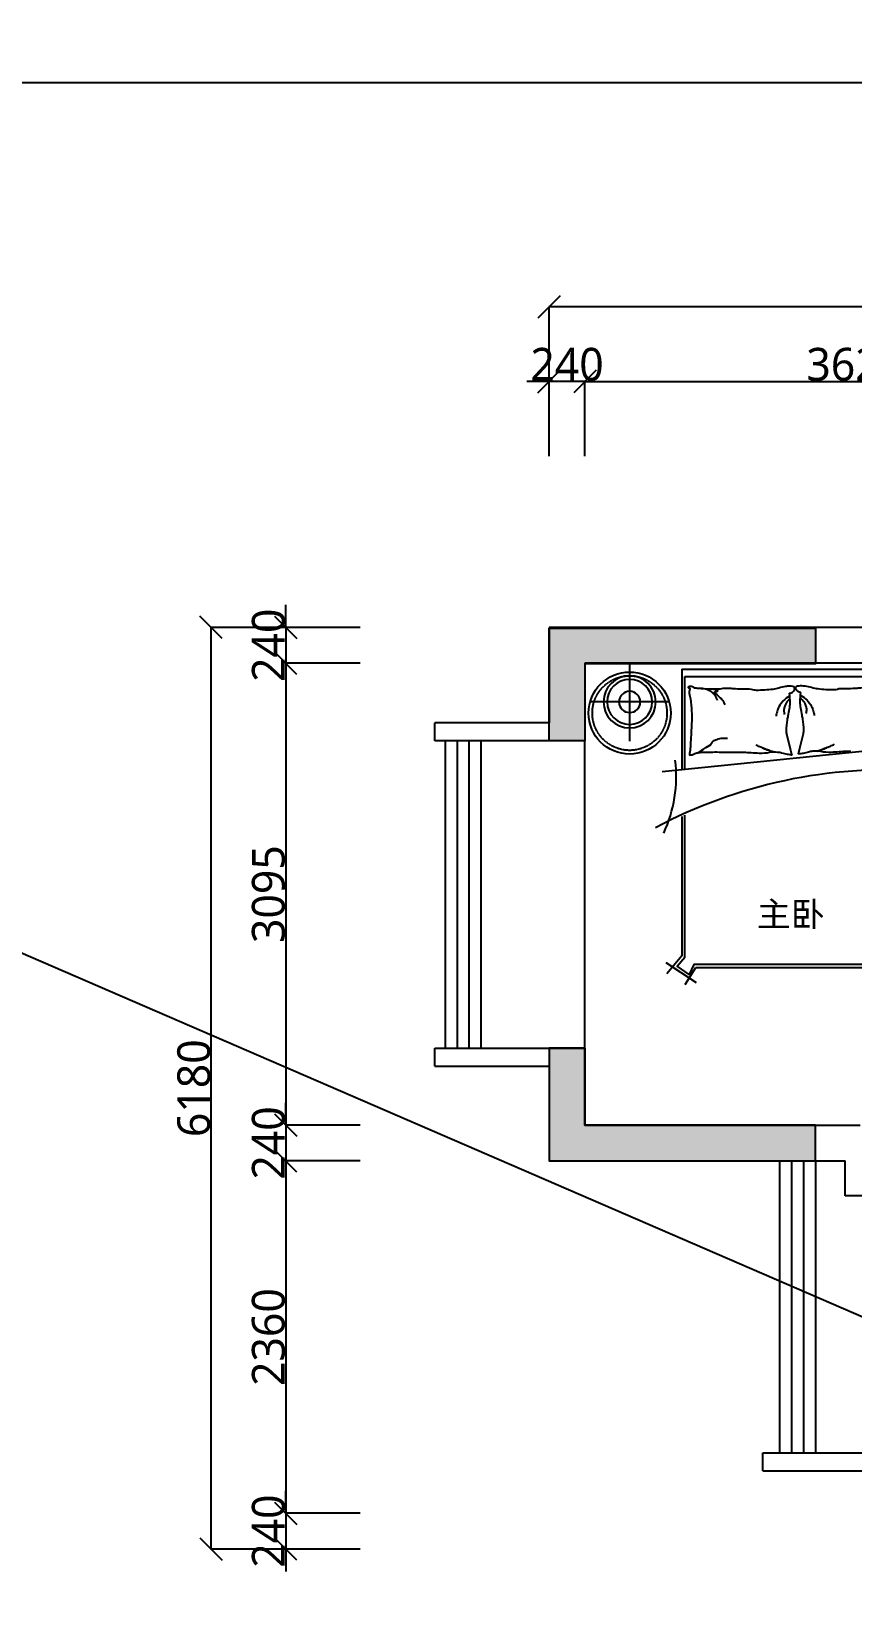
# Model space of a CAD drawing. Header units: millimetres. Extents: x -18923 to 87021, y -73077 to -1985.
# Drawn here: x 34344 to 39850, y -66034 to -55535 of the extents above; entities that cross this region are included whole.
import ezdxf

# ---------------------------------------------------------------- set-up
doc = ezdxf.new("R2010")
doc.units = ezdxf.units.MM
doc.header["$LTSCALE"] = 10
doc.linetypes.add('DASH', pattern=[0.35, 0.25, -0.1])
doc.layers.get('Defpoints').update_dxf_attribs({"color": 250})
for name, color, linetype in [('0文字-标注', 7, 'Continuous'), ('1结构-填充-剪力墙', 251, 'Continuous'), ('1结构-墙体', 7, 'Continuous'), ('1结构-楼梯-梯步', 49, 'Continuous'), ('1结构-窗及电梯', 133, 'Continuous'), ('2平面-家具-活动', 133, 'Continuous'), ('2平面-家具-细线', 8, 'Continuous'), ('5', 8, 'Continuous'), ('平面-文字', 255, 'Continuous')]:
    doc.layers.add(name, color=color, linetype=linetype)
doc.styles.add('dim_font', font='SIMPLEX.shx', dxfattribs={"width": 0.8})
doc.styles.add('图框－雅黑', font='')
doc.styles.get('图框－雅黑').set_extended_font_data('Microsoft YaHei')
doc.dimstyles.new('1-30', dxfattribs={"dimtxt": 150, "dimasz": 4, "dimexe": 1.5, "dimexo": 0, "dimgap": 0.6, "dimtad": 1, "dimdec": 0, "dimlfac": 30, "dimdsep": 46, "dimtxsty": 'dim_font', "dimblk": 'DOTSMALL', "dimcen": 4, "dimdle": 1.5, "dimclrd": 123, "dimclre": 123, "dimclrt": 256, "dimadec": 0, "dimazin": 0, "dimtfac": 1, "dimtdec": 0, "dimtix": 1, "dimtmove": 2, "dimatfit": 3, "dimldrblk": 'DOTSMALL', "dimfxl": 1.5, "dimarcsym": 0})

# ---------------------------------------------------------------- blocks, each defined once
blk = doc.blocks.new('_OBLIQUE')
at = {"color": 0, "linetype": 'ByBlock'}
blk.add_line((-0.5, -0.5), (0.5, 0.5), dxfattribs=at)
blk = doc.blocks.new('*D184')
at = {"layer": '0文字-标注', "color": 8, "lineweight": -2, "transparency": 16777216}
for p, q in [((36549, -59770), (36048, -59770)), ((36049, -59769), (36049, -62868)), ((36549, -62866), (36048, -62866))]:
    blk.add_line(p, q, dxfattribs=at)
at = {"layer": 'Defpoints', "color": 0, "transparency": 16777216}
for p in [(36549, -59770), (36049, -62866), (36549, -62866)]:
    blk.add_point(p, dxfattribs=at)
at = {"layer": '0文字-标注', "color": 8, "lineweight": -2, "transparency": 16777216, "xscale": 150, "yscale": 150, "zscale": 150}
for p, rotation in [((36049, -59770), 90), ((36049, -62866), 270)]:
    blk.add_blockref('_OBLIQUE', p, dxfattribs=dict(at, rotation=rotation))
at = {"layer": '0文字-标注', "color": 255, "transparency": 16777216, "insert": (35934, -61318), "char_height": 220, "attachment_point": 5, "rotation": 90, "style": '图框－雅黑'}
blk.add_mtext('3095', dxfattribs=at)
blk = doc.blocks.new('_DotSmall')
at = {"color": 0, "linetype": 'ByBlock', "const_width": 0.5}
blk.add_lwpolyline([(-0.0625, 0, 1), (0.0625, 0, 1)], format="xyb", close=True, dxfattribs=at)
blk = doc.blocks.new('*D185')
at = {"layer": '0文字-标注', "color": 8, "lineweight": -2, "transparency": 16777216}
for p, q in [((36549, -63106), (36048, -63106)), ((36049, -63105), (36049, -65470)), ((36549, -65468), (36048, -65468))]:
    blk.add_line(p, q, dxfattribs=at)
at = {"layer": 'Defpoints', "color": 0, "transparency": 16777216}
for p in [(36549, -63106), (36049, -65468), (36549, -65468)]:
    blk.add_point(p, dxfattribs=at)
at = {"layer": '0文字-标注', "color": 8, "lineweight": -2, "transparency": 16777216, "xscale": 150, "yscale": 150, "zscale": 150}
for p, rotation in [((36049, -63106), 90), ((36049, -65468), 270)]:
    blk.add_blockref('_OBLIQUE', p, dxfattribs=dict(at, rotation=rotation))
at = {"layer": '0文字-标注', "color": 255, "transparency": 16777216, "insert": (35934, -64287), "char_height": 220, "attachment_point": 5, "rotation": 90, "style": '图框－雅黑'}
blk.add_mtext('2360', dxfattribs=at)
blk = doc.blocks.new('*D186')
at = {"layer": '0文字-标注', "color": 8, "lineweight": -2, "transparency": 16777216}
for p, q in [((35549, -65710), (35549, -59529)), ((36549, -59530), (35548, -59530)), ((36549, -65708), (35548, -65708))]:
    blk.add_line(p, q, dxfattribs=at)
at = {"layer": 'Defpoints', "color": 0, "transparency": 16777216}
for p in [(35549, -59530), (36549, -59530), (36549, -65708)]:
    blk.add_point(p, dxfattribs=at)
at = {"layer": '0文字-标注', "color": 8, "lineweight": -2, "transparency": 16777216, "xscale": 150, "yscale": 150, "zscale": 150}
for p, rotation in [((35549, -59530), 90), ((35549, -65708), 270)]:
    blk.add_blockref('_OBLIQUE', p, dxfattribs=dict(at, rotation=rotation))
at = {"layer": '0文字-标注', "color": 255, "transparency": 16777216, "insert": (35434, -62619), "char_height": 220, "attachment_point": 5, "rotation": 90, "style": '图框－雅黑'}
blk.add_mtext('6180', dxfattribs=at)
blk = doc.blocks.new('*D187')
at = {"layer": '0文字-标注', "color": 8, "lineweight": -2, "transparency": 16777216}
for p, q in [((38053, -57882), (41680, -57882)), ((38055, -58382), (38055, -57881)), ((41679, -58382), (41679, -57881))]:
    blk.add_line(p, q, dxfattribs=at)
at = {"layer": 'Defpoints', "color": 0, "transparency": 16777216}
for p in [(41679, -57882), (38055, -58382), (41679, -58382)]:
    blk.add_point(p, dxfattribs=at)
at = {"layer": '0文字-标注', "color": 8, "lineweight": -2, "transparency": 16777216, "xscale": 150, "yscale": 150, "zscale": 150, "rotation": 180}
blk.add_blockref('_OBLIQUE', (38055, -57882), dxfattribs=at)
at = {"layer": '0文字-标注', "color": 8, "lineweight": -2, "transparency": 16777216, "xscale": 150, "yscale": 150, "zscale": 150}
blk.add_blockref('_OBLIQUE', (41679, -57882), dxfattribs=at)
at = {"layer": '0文字-标注', "color": 255, "transparency": 16777216, "insert": (39867, -57768), "char_height": 220, "attachment_point": 5, "style": '图框－雅黑'}
blk.add_mtext('3625', dxfattribs=at)
blk = doc.blocks.new('*D193')
at = {"layer": '0文字-标注', "color": 8, "lineweight": -2, "transparency": 16777216}
for p, q in [((57536, -57382), (37813, -57382)), ((37815, -58382), (37815, -57381)), ((57535, -58382), (57535, -57381))]:
    blk.add_line(p, q, dxfattribs=at)
at = {"layer": 'Defpoints', "color": 0, "transparency": 16777216}
for p in [(37815, -57382), (37815, -58382), (57535, -58382)]:
    blk.add_point(p, dxfattribs=at)
at = {"layer": '0文字-标注', "color": 8, "lineweight": -2, "transparency": 16777216, "xscale": 150, "yscale": 150, "zscale": 150, "rotation": 180}
blk.add_blockref('_OBLIQUE', (37815, -57382), dxfattribs=at)
at = {"layer": '0文字-标注', "color": 8, "lineweight": -2, "transparency": 16777216, "xscale": 150, "yscale": 150, "zscale": 150}
blk.add_blockref('_OBLIQUE', (57535, -57382), dxfattribs=at)
at = {"layer": '0文字-标注', "color": 255, "transparency": 16777216, "insert": (47675, -57268), "char_height": 220, "attachment_point": 5, "style": '图框－雅黑'}
blk.add_mtext('19720', dxfattribs=at)
blk = doc.blocks.new('*D194')
at = {"layer": '0文字-标注', "color": 8, "lineweight": -2, "transparency": 16777216}
for p, q in [((36049, -59530), (36049, -59380)), ((36549, -59530), (36048, -59530)), ((36049, -59530), (36049, -59770)), ((36549, -59770), (36048, -59770)), ((36049, -59770), (36049, -59920))]:
    blk.add_line(p, q, dxfattribs=at)
at = {"layer": 'Defpoints', "color": 0, "transparency": 16777216}
for p in [(36549, -59530), (36049, -59770), (36549, -59770)]:
    blk.add_point(p, dxfattribs=at)
at = {"layer": '0文字-标注', "color": 8, "lineweight": -2, "transparency": 16777216, "xscale": 150, "yscale": 150, "zscale": 150}
for p, rotation in [((36049, -59530), 270), ((36049, -59770), 90)]:
    blk.add_blockref('_OBLIQUE', p, dxfattribs=dict(at, rotation=rotation))
at = {"layer": '0文字-标注', "color": 255, "transparency": 16777216, "insert": (35934, -59650), "char_height": 220, "attachment_point": 5, "rotation": 90, "style": '图框－雅黑'}
blk.add_mtext('240', dxfattribs=at)
blk = doc.blocks.new('*D195')
at = {"layer": '0文字-标注', "color": 8, "lineweight": -2, "transparency": 16777216}
for p, q in [((36049, -62866), (36049, -62716)), ((36549, -62866), (36048, -62866)), ((36049, -62866), (36049, -63106)), ((36549, -63106), (36048, -63106)), ((36049, -63106), (36049, -63256))]:
    blk.add_line(p, q, dxfattribs=at)
at = {"layer": 'Defpoints', "color": 0, "transparency": 16777216}
for p in [(36549, -62866), (36049, -63106), (36549, -63106)]:
    blk.add_point(p, dxfattribs=at)
at = {"layer": '0文字-标注', "color": 8, "lineweight": -2, "transparency": 16777216, "xscale": 150, "yscale": 150, "zscale": 150}
for p, rotation in [((36049, -62866), 270), ((36049, -63106), 90)]:
    blk.add_blockref('_OBLIQUE', p, dxfattribs=dict(at, rotation=rotation))
at = {"layer": '0文字-标注', "color": 255, "transparency": 16777216, "insert": (35934, -62986), "char_height": 220, "attachment_point": 5, "rotation": 90, "style": '图框－雅黑'}
blk.add_mtext('240', dxfattribs=at)
blk = doc.blocks.new('*D196')
at = {"layer": '0文字-标注', "color": 8, "lineweight": -2, "transparency": 16777216}
for p, q in [((36049, -65468), (36049, -65318)), ((36549, -65468), (36048, -65468)), ((36049, -65468), (36049, -65708)), ((36549, -65708), (36048, -65708)), ((36049, -65708), (36049, -65858))]:
    blk.add_line(p, q, dxfattribs=at)
at = {"layer": 'Defpoints', "color": 0, "transparency": 16777216}
for p in [(36549, -65468), (36049, -65708), (36549, -65708)]:
    blk.add_point(p, dxfattribs=at)
at = {"layer": '0文字-标注', "color": 8, "lineweight": -2, "transparency": 16777216, "xscale": 150, "yscale": 150, "zscale": 150}
for p, rotation in [((36049, -65468), 270), ((36049, -65708), 90)]:
    blk.add_blockref('_OBLIQUE', p, dxfattribs=dict(at, rotation=rotation))
at = {"layer": '0文字-标注', "color": 255, "transparency": 16777216, "insert": (35934, -65588), "char_height": 220, "attachment_point": 5, "rotation": 90, "style": '图框－雅黑'}
blk.add_mtext('240', dxfattribs=at)
blk = doc.blocks.new('*D197')
at = {"layer": '0文字-标注', "color": 8, "lineweight": -2, "transparency": 16777216}
for p, q in [((37815, -57882), (37665, -57882)), ((37815, -58382), (37815, -57881)), ((38055, -57882), (37815, -57882)), ((38055, -58382), (38055, -57881)), ((38055, -57882), (38205, -57882))]:
    blk.add_line(p, q, dxfattribs=at)
at = {"layer": 'Defpoints', "color": 0, "transparency": 16777216}
for p in [(37815, -57882), (37815, -58382), (38055, -58382)]:
    blk.add_point(p, dxfattribs=at)
at = {"layer": '0文字-标注', "color": 8, "lineweight": -2, "transparency": 16777216, "xscale": 150, "yscale": 150, "zscale": 150}
blk.add_blockref('_OBLIQUE', (37815, -57882), dxfattribs=at)
at = {"layer": '0文字-标注', "color": 8, "lineweight": -2, "transparency": 16777216, "xscale": 150, "yscale": 150, "zscale": 150, "rotation": 180}
blk.add_blockref('_OBLIQUE', (38055, -57882), dxfattribs=at)
at = {"layer": '0文字-标注', "color": 255, "transparency": 16777216, "insert": (37935, -57768), "char_height": 220, "attachment_point": 5, "style": '图框－雅黑'}
blk.add_mtext('240', dxfattribs=at)
blk = doc.blocks.new('df')
at = {"color": 8, "linetype": 'DASH', "ltscale": 400}
for p, q in [((137444.6, 23361.8), (137444.6, 23715.5)), ((137444.6, 23361.8), (137444.6, 23715.5)), ((137267.7, 23538.7), (137621.4, 23538.7))]:
    blk.add_line(p, q, dxfattribs=at)
at = {"ltscale": 300}
for radius in [117.2, 101.1, 47.9]:
    blk.add_circle((137444.6, 23538.7), radius, dxfattribs=at)
at = {"layer": '5', "linetype": 'DASH', "ltscale": 400}
blk.add_line((137267.7, 23538.7), (137621.4, 23538.7), dxfattribs=at)
at = {"layer": '5', "ltscale": 300}
blk.add_circle((137444.6, 23538.7), 101.1, dxfattribs=at)
blk = doc.blocks.new('A$C4CFE7BAD')
for p, q in [((-1966, 857), (-2101, 653)), ((-1923, 750), (-2043, 851)), ((-687, 881), (-511, -849)), ((-989, 750), (-1923, 750)), ((0, 750), (-676, 750)), ((0, 750), (0, -750)), ((-2114, 728), (-2000, 656)), ((-2000, 656), (-2000, -656)), ((-2000, -656), (-2135, -714)), ((-2105, -652), (-1966, -849)), ((-2041, -851), (-1923, -750)), ((-1923, -750), (-678, -750)), ((-520, -750), (0, -750))]:
    blk.add_line(p, q)
at = {"color": 8}
for p, q in [((-674, 730), (-50, 730)), ((-50, 730), (-50, -730)), ((-521, -730), (-50, -730))]:
    blk.add_line(p, q, dxfattribs=at)
blk.add_lwpolyline([(-675, -730), (-1931, -730), (-1991, -782), (-2047, -701), (-1980, -669), (-1980, 669), (-2047, 701), (-1991, 782), (-1931, 730), (-979, 730)], dxfattribs=at)
for points in [[(-162, 28, 0.263368), (-140, -5, 0.494818), (-117, 6, 0.049225), (-115, 27, 0.036831), (-117, 55, 0.031893), (-127, 101, -0.035782), (-136, 141, -0.032941), (-143, 249, -0.10377), (-136, 283, -0.006538), (-133, 407, 0.033397), (-130, 431, 0.03204), (-131, 476, -0.038141), (-135, 513, -0.010837), (-134, 591, -0.014624), (-130, 648, -0.111249), (-121, 675, 0.153708), (-117, 695, 0.076444), (-119, 704, 0.215512), (-121, 707, 0.585858), (-125, 704, -0.363489), (-128, 698, -0.191716), (-142, 698, 0.129675), (-162, 700, 0.01735), (-182, 696, -0.019326), (-200, 693, -0.018818), (-282, 685, -0.021828), (-353, 684, -0.006204), (-394, 686, -0.001963), (-522, 693, -0.028341), (-565, 698, 0.117014), (-576, 698, 0.36606), (-577, 696, 0.03973), (-574, 680, 0.048309), (-567, 663, -0.062981), (-562, 650, -0.04058), (-558, 622, -0.014345), (-556, 542, -0.007469), (-557, 432, -0.008703), (-557, 337, -0.008762), (-560, 286, 0.008153), (-563, 231, 0.06251), (-558, 162, -0.078669), (-556, 108, -0.047825), (-561, 81, 0.034494), (-570, 44, 0.023571), (-574, 14, 0.510228), (-572, 12), (-536, 21), (-437, 46, -0.073041), (-414, 49, -0.023305), (-340, 42, -0.018299), (-313, 37, 0.01097), (-267, 28, 0.042281), (-226, 24, 0.027201), (-162, 28)], [(-552, -383, 0.016207), (-552, -356, 0.008762), (-555, -305, -0.008153), (-559, -250, -0.06251), (-553, -182, 0.078669), (-551, -127, 0.047825), (-556, -100, -0.034494), (-565, -63, -0.023571), (-569, -33, -0.510228), (-568, -32), (-531, -41), (-432, -65, 0.073041), (-409, -68, 0.023305), (-336, -61, 0.018299), (-308, -56, -0.01097), (-263, -47, -0.042281), (-221, -44, -0.027201), (-157, -47)], [(-158, -47, -0.263368), (-135, -14, -0.494818), (-113, -25, -0.049225), (-111, -46, -0.036831), (-113, -74, -0.031893), (-122, -120, 0.035782), (-131, -161, 0.032941), (-138, -268, 0.10377), (-131, -302, 0.006538), (-128, -426, -0.033397), (-125, -450, -0.03204), (-126, -495, 0.038141), (-130, -532, 0.010837), (-129, -610, 0.014624), (-125, -667, 0.111249), (-117, -694, -0.153708), (-112, -715, -0.076444), (-114, -724, -0.215512), (-116, -726, -0.585858), (-120, -723, 0.363489), (-123, -717, 0.191716), (-137, -717, -0.129675), (-157, -719, -0.01735), (-177, -716, 0.019326), (-195, -712, 0.018818), (-277, -705, 0.021828), (-348, -703, 0.006204), (-389, -705, 0.001963), (-517, -712, 0.003705), (-523, -713, -0.117014)]]:
    blk.add_lwpolyline(points, format="xyb")
for points in [[(-560, 639, -0.016108), (-529, 592, -0.024599), (-511, 560, -0.018313), (-483, 541, -0.015937), (-468, 506, -0.072521), (-464, 486, -0.033339), (-463, 443)], [(-128, 635, -0.088153), (-132, 593, -0.088153), (-150, 556, -0.077547), (-176, 530, -0.077547), (-209, 513)], [(-135, 536, -0.027842), (-147, 508, -0.032548), (-157, 533, -0.023666), (-186, 499, -0.031223), (-211, 476, -0.046801), (-220, 470, -0.023191), (-240, 461)], [(-555, 137, -0.009729), (-544, 169, -0.009729), (-532, 202, -0.007971), (-521, 228, -0.007971), (-509, 253)], [(-182, 28, 0.077379), (-213, 70, 0.077379), (-254, 100, 0.047525), (-284, 112, 0.047525), (-315, 118)], [(-202, 26, 0.05369), (-217, 43, 0.070312), (-232, 53, 0.015448), (-242, 57, 0.013244), (-254, 62, 0.082127), (-276, 66, 0.064164), (-304, 62)], [(-178, -47, -0.077379), (-208, -89, -0.077379), (-250, -119, -0.047525), (-279, -131, -0.047525), (-311, -137)], [(-197, -45, -0.05369), (-212, -62, -0.070312), (-227, -72, -0.015448), (-237, -77, -0.013244), (-250, -81, -0.082127), (-271, -85, -0.064164), (-299, -81)], [(-550, -156, 0.009729), (-539, -189, 0.009729), (-527, -221, 0.007971), (-516, -247, 0.007971), (-504, -273)], [(-531, -622, 0.003584), (-524, -612, 0.024599), (-506, -580, 0.018313), (-478, -561, 0.015937), (-463, -525, 0.072521), (-459, -505, 0.033339), (-459, -462)], [(-130, -555, 0.027842), (-143, -527, 0.032548), (-152, -552, 0.023666), (-182, -518, 0.031223), (-206, -496, 0.046801), (-216, -489, 0.023191), (-236, -480)], [(-123, -654, 0.088153), (-127, -612, 0.088153), (-146, -575, 0.077547), (-172, -549, 0.077547), (-204, -532)]]:
    blk.add_lwpolyline(points, format="xyb", dxfattribs=at)
for points in [[(-529, 592), (-529, 592, -0.024599), (-511, 560), (-511, 560, 0.024599), (-529, 592), (-529, 592)], [(-211, 476, 0.031223), (-186, 499, 0.023666), (-157, 533), (-157, 533, -0.023666), (-186, 499), (-186, 499), (-186, 499, -0.031223), (-211, 476)], [(-206, -496, -0.031223), (-182, -518, -0.023666), (-152, -552), (-152, -552, 0.023666), (-182, -518), (-182, -518), (-182, -518, 0.031223), (-206, -496)]]:
    blk.add_lwpolyline(points, format="xyb", close=True, dxfattribs=at)
for points in [[(-532, 200, -0.001202), (-531, 204, 0.001708), (-533, 199, -0.000179), (-533, 199, -0.001055), (-531, 203, 0.001291), (-533, 198, -0.001222), (-531, 202, -0.00077), (-530, 205, 0.010733), (-544, 169, -0.000007), (-544, 169, -0.009297)], [(-572, 12), (-574, 12, -0.001167), (-574, 14, 0.510231)], [(-528, -219, 0.001202), (-526, -223, -0.001708), (-528, -218, 0.000179), (-528, -218, 0.001055), (-527, -222, -0.001291), (-528, -218, 0.001222), (-527, -222, 0.00077), (-526, -224, -0.010733), (-539, -189, 0.000007), (-539, -189, 0.009297)]]:
    blk.add_lwpolyline(points, format="xyb", close=True)
for points in [[(-276, 66), (-276, 66)], [(-271, -85), (-271, -85)]]:
    blk.add_lwpolyline(points, close=True, dxfattribs=at)
for centre, radius, start, end in [((-719, 1701), 913, 245.2664, 276.8558), ((-3988, -631), 3313, 356.1075, 28.0545), ((-600, -1144), 350, 70.8864, 108.0112)]:
    blk.add_arc(centre, radius, start, end)

msp = doc.modelspace()

# ---------------------------------------------------------------- hatches: boundary and pattern name
at = {"layer": '1结构-填充-剪力墙'}
h = msp.add_hatch(color=256, dxfattribs=at)
h.dxf.hatch_style = 1
h.paths.add_polyline_path([(39599.7, -59534.4), (37814.7, -59534.4), (37814.7, -60289.4), (38054.7, -60289.4), (38054.7, -59774.4), (38054.7, -59770.4), (39599.7, -59770.4)])
h = msp.add_hatch(color=256, dxfattribs=at)
h.dxf.hatch_style = 1
h.paths.add_polyline_path([(39599.7, -62866.4), (38054.7, -62866.4), (38054.7, -62351.4), (37814.7, -62351.4), (37814.7, -63106.4), (39599.7, -63106.4)])

# ---------------------------------------------------------------- linework, layer by layer
at = {"layer": '1结构-墙体'}
for p, q in [((41918.7, -59530.4), (37814.7, -59530.4)), ((37814.7, -59530.4), (37814.7, -60169.4)), ((41678.7, -59770.4), (38054.7, -59770.4)), ((38054.7, -59770.4), (38054.7, -60289.4)), ((37814.7, -60169.4), (37048.7, -60169.4)), ((37048.7, -60289.4), (37048.7, -60169.4)), ((38054.7, -60289.4), (37048.7, -60289.4)), ((37048.7, -62351.4), (38054.7, -62351.4)), ((37048.7, -62471.4), (37048.7, -62351.4)), ((38054.7, -62351.4), (38054.7, -62866.4)), ((37048.7, -62471.4), (37814.7, -62471.4)), ((37814.7, -62471.4), (37814.7, -63106.4)), ((38054.7, -62866.4), (39899.7, -62866.4)), ((37814.7, -63106.4), (39799.7, -63106.4)), ((39799.7, -63339.4), (39799.7, -63106.4)), ((41797.7, -63339.4), (39799.7, -63339.4)), ((39247, -65063.4), (40267.7, -65063.4)), ((39247, -65183.4), (39247, -65063.4)), ((39247, -65183.4), (40027.7, -65183.4))]:
    msp.add_line(p, q, dxfattribs=at)
for points in [[(38054.7, -60289.4), (37814.7, -60289.4), (37814.7, -59534.4), (39599.7, -59534.4), (39599.7, -59774.4), (38054.7, -59774.4)], [(38054.7, -62351.4), (37814.7, -62351.4), (37814.7, -63106.4), (39599.7, -63106.4), (39599.7, -62866.4), (38054.7, -62866.4)]]:
    msp.add_lwpolyline(points, close=True, dxfattribs=at)
at = {"layer": '1结构-楼梯-梯步'}
msp.add_line((-18923.3, -38680.5), (60534.7, -73076.9), dxfattribs=at)
at = {"layer": '1结构-窗及电梯'}
for p, q in [((37117.7, -60289.4), (37117.7, -62351.4)), ((37197.7, -60289.4), (37197.7, -62351.4)), ((37277.7, -60289.4), (37277.7, -62351.4)), ((37357.7, -60289.4), (37357.7, -62351.4)), ((38054.7, -62351.4), (38054.7, -60289.4)), ((39359.7, -63106.4), (39359.7, -65063.4)), ((39439.7, -63106.4), (39439.7, -65063.4)), ((39519.7, -63106.4), (39519.7, -65063.4)), ((39599.7, -63106.4), (39599.7, -65063.4))]:
    msp.add_line(p, q, dxfattribs=at)
at = {"layer": '2平面-家具-活动'}
msp.add_circle((38354.7, -60104.4), 275, dxfattribs=at)
at = {"layer": '2平面-家具-细线', "color": 8, "linetype": 'DASH', "ltscale": 0.5}
msp.add_circle((38354.7, -60104.4), 250, dxfattribs=at)
at = {"layer": 'Defpoints', "color": 1}
msp.add_lwpolyline([(34048.7, -55878.7), (60534.7, -55878.7), (60534.7, -68749.4), (34048.7, -68749.4)], close=True, dxfattribs=at)

# ---------------------------------------------------------------- block references
at = {"layer": '2平面-家具-活动', "extrusion": (0, 0, -1), "xscale": 1.492663972545415, "yscale": 1.492663972545415, "zscale": -1.492663972720542, "rotation": 270}
msp.add_blockref('df', (-73490, 145129.2), dxfattribs=at)
at = {"layer": '2平面-家具-活动', "rotation": 89.99999999999999}
msp.add_blockref('A$C4CFE7BAD', (39454.7, -59809.4), dxfattribs=at)

# ---------------------------------------------------------------- texts
at = {"layer": '平面-文字', "style": '图框－雅黑'}
msp.add_text('主卧', height=166.4, dxfattribs=at).set_placement((39207.9, -61535.7))

# ---------------------------------------------------------------- dimensions: what is measured, and where the dimension line sits
at = {"layer": '0文字-标注'}
for base, p1, p2, picture, middle in [((37814.7, -57382.4), (57534.7, -58382.4), (37814.7, -58382.4), '*D193', (47674.7, -57267.6)), ((37814.7, -57882.4), (38054.7, -58382.4), (37814.7, -58382.4), '*D197', (37934.7, -57768.1)), ((41678.7, -57882.4), (38054.7, -58382.4), (41678.7, -58382.4), '*D187', (39866.7, -57768.1))]:
    dim = msp.add_linear_dim(base=base, p1=p1, p2=p2, dimstyle='1-30', override={"dimtxt": 220, "dimasz": 150, "dimexe": 1, "dimlfac": 1, "dimrnd": 5, "dimtxsty": '图框－雅黑', "dimblk1": 'OBLIQUE', "dimblk2": 'OBLIQUE', "dimsah": 1, "dimclrd": 8, "dimclre": 8, "dimclrt": 255}, dxfattribs=at)
    dim.commit()
    dim.dimension.update_dxf_attribs({"geometry": picture, "text_midpoint": middle})
for base, p1, p2, picture, middle in [((36048.7, -59770.4), (36548.7, -59530.4), (36548.7, -59770.4), '*D194', (35934.4, -59650.4)), ((35548.7, -59530.4), (36548.7, -65708.4), (36548.7, -59530.4), '*D186', (35433.8, -62619.4)), ((36048.7, -62866.4), (36548.7, -59770.4), (36548.7, -62866.4), '*D184', (35934.3, -61318.4)), ((36048.7, -63106.4), (36548.7, -62866.4), (36548.7, -63106.4), '*D195', (35934.4, -62986.4)), ((36048.7, -65468.4), (36548.7, -63106.4), (36548.7, -65468.4), '*D185', (35934.4, -64287.4)), ((36048.7, -65708.4), (36548.7, -65468.4), (36548.7, -65708.4), '*D196', (35934.4, -65588.4))]:
    dim = msp.add_linear_dim(base=base, p1=p1, p2=p2, angle=90, dimstyle='1-30', override={"dimtxt": 220, "dimasz": 150, "dimexe": 1, "dimlfac": 1, "dimrnd": 5, "dimtxsty": '图框－雅黑', "dimblk1": 'OBLIQUE', "dimblk2": 'OBLIQUE', "dimsah": 1, "dimclrd": 8, "dimclre": 8, "dimclrt": 255}, dxfattribs=at)
    dim.commit()
    dim.dimension.update_dxf_attribs({"geometry": picture, "text_midpoint": middle})

doc.saveas('drawing.dxf')
